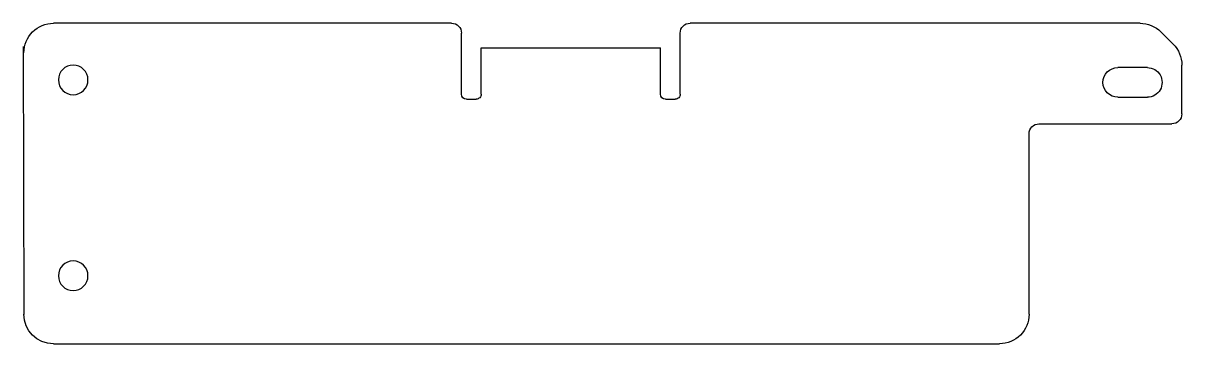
# Model space of a CAD drawing. Header units: millimetres. Extents: x -80 to 38, y -3 to 30.
import ezdxf

# ---------------------------------------------------------------- set-up
doc = ezdxf.new("R2010")
doc.units = ezdxf.units.MM
doc.header["$MEASUREMENT"] = 0
doc.layers.add('Layer 1', color=7, linetype='Continuous')

msp = doc.modelspace()

# ---------------------------------------------------------------- linework, layer by layer
at = {"layer": 'Layer 1', "lineweight": 25}
for points, knots in [([(-79.6839, 26.955), (-79.6839, 27.7506), (-79.3678, 28.5137), (-78.8052, 29.0763), (-78.8052, 29.0763), (-78.2426, 29.6389), (-77.4795, 29.955), (-76.6839, 29.955)], [0, 0, 0, 0, 0.33333333, 0.33333333, 0.33333333, 0.33333333, 1, 1, 1, 1]), ([(-36.2839, 29.955), (-36.0187, 29.955), (-35.7643, 29.8496), (-35.5768, 29.6621), (-35.5768, 29.6621), (-35.3893, 29.4746), (-35.2839, 29.2202), (-35.2839, 28.955)], [0, 0, 0, 0, 0.33333333, 0.33333333, 0.33333333, 0.33333333, 1, 1, 1, 1]), ([(-13.0839, 28.955), (-13.0839, 29.2202), (-12.9785, 29.4746), (-12.791, 29.6621), (-12.791, 29.6621), (-12.6035, 29.8496), (-12.3491, 29.955), (-12.0839, 29.955)], [0, 0, 0, 0, 0.33333333, 0.33333333, 0.33333333, 0.33333333, 1, 1, 1, 1]), ([(-76.1839, 24.205), (-76.1839, 25.0334), (-75.5123, 25.705), (-74.6839, 25.705), (-74.6839, 25.705), (-73.8555, 25.705), (-73.1839, 25.0334), (-73.1839, 24.205), (-73.1839, 24.205), (-73.1839, 23.3766), (-73.8555, 22.705), (-74.6839, 22.705), (-74.6839, 22.705), (-75.5123, 22.705), (-76.1839, 23.3766), (-76.1839, 24.205)], [0, 0, 0, 0, 0.2, 0.2, 0.2, 0.2, 0.4, 0.4, 0.4, 0.4, 0.6, 0.6, 0.6, 0.6, 1, 1, 1, 1]), ([(31.3161, 22.455), (30.4877, 22.455), (29.8161, 23.1266), (29.8161, 23.955), (29.8161, 23.955), (29.8161, 24.7834), (30.4877, 25.455), (31.3161, 25.455)], [0, 0, 0, 0, 0.33333333, 0.33333333, 0.33333333, 0.33333333, 1, 1, 1, 1]), ([(34.3161, 25.455), (34.852, 25.455), (35.3472, 25.1691), (35.6151, 24.705), (35.6151, 24.705), (35.8831, 24.2409), (35.8831, 23.6691), (35.6151, 23.205), (35.6151, 23.205), (35.3472, 22.7409), (34.852, 22.455), (34.3161, 22.455)], [0, 0, 0, 0, 0.25, 0.25, 0.25, 0.25, 0.5, 0.5, 0.5, 0.5, 1, 1, 1, 1]), ([(-33.2839, 22.7551), (-33.2839, 22.6225), (-33.3366, 22.4953), (-33.4303, 22.4016), (-33.4303, 22.4016), (-33.5241, 22.3078), (-33.6513, 22.2551), (-33.7839, 22.2551)], [0, 0, 0, 0, 0.33333333, 0.33333333, 0.33333333, 0.33333333, 1, 1, 1, 1]), ([(-13.0839, 22.7551), (-13.0839, 22.6225), (-13.1366, 22.4953), (-13.2303, 22.4016), (-13.2303, 22.4016), (-13.3241, 22.3078), (-13.4513, 22.2551), (-13.5839, 22.2551)], [0, 0, 0, 0, 0.33333333, 0.33333333, 0.33333333, 0.33333333, 1, 1, 1, 1]), ([(37.8161, 20.755), (37.8161, 20.4898), (37.7107, 20.2354), (37.5232, 20.0479), (37.5232, 20.0479), (37.3357, 19.8604), (37.0813, 19.755), (36.8161, 19.755)], [0, 0, 0, 0, 0.33333333, 0.33333333, 0.33333333, 0.33333333, 1, 1, 1, 1]), ([(22.3161, 18.755), (22.3161, 19.0202), (22.4215, 19.2746), (22.609, 19.4621), (22.609, 19.4621), (22.7965, 19.6496), (23.0509, 19.755), (23.3161, 19.755)], [0, 0, 0, 0, 0.33333333, 0.33333333, 0.33333333, 0.33333333, 1, 1, 1, 1]), ([(-76.1839, 4.3554), (-76.1839, 5.1839), (-75.5123, 5.8554), (-74.6839, 5.8554), (-74.6839, 5.8554), (-73.8555, 5.8554), (-73.1839, 5.1839), (-73.1839, 4.3554), (-73.1839, 4.3554), (-73.1839, 3.527), (-73.8555, 2.8554), (-74.6839, 2.8554), (-74.6839, 2.8554), (-75.5123, 2.8554), (-76.1839, 3.527), (-76.1839, 4.3554)], [0, 0, 0, 0, 0.2, 0.2, 0.2, 0.2, 0.4, 0.4, 0.4, 0.4, 0.6, 0.6, 0.6, 0.6, 1, 1, 1, 1]), ([(22.3161, 0.455), (22.3161, -0.3406), (22, -1.1037), (21.4374, -1.6663), (21.4374, -1.6663), (20.8748, -2.2289), (20.1117, -2.545), (19.3161, -2.545)], [0, 0, 0, 0, 0.33333333, 0.33333333, 0.33333333, 0.33333333, 1, 1, 1, 1])]:
    msp.add_open_spline(points, degree=3, knots=knots, dxfattribs=at)
for points in [[(-36.2839, 29.955), (-36.2839, 29.955), (-76.6839, 29.955), (-76.6839, 29.955)], [(33.5735, 29.955), (33.5735, 29.955), (-12.0839, 29.955), (-12.0839, 29.955)], [(33.5735, 29.955), (34.3691, 29.955), (35.1322, 29.6389), (35.6948, 29.0763)], [(-35.2839, 22.7551), (-35.2839, 22.7551), (-35.2839, 28.955), (-35.2839, 28.955)], [(-13.0839, 22.7551), (-13.0839, 22.7551), (-13.0839, 28.955), (-13.0839, 28.955)], [(35.6948, 29.0763), (35.6948, 29.0763), (36.9374, 27.8337), (36.9374, 27.8337)], [(-33.2839, 27.455), (-33.2839, 27.455), (-15.0839, 27.455), (-15.0839, 27.455)], [(-33.2839, 22.7551), (-33.2839, 22.7551), (-33.2839, 27.455), (-33.2839, 27.455)], [(-15.0839, 22.7551), (-15.0839, 22.7551), (-15.0839, 27.455), (-15.0839, 27.455)], [(36.9374, 27.8337), (37.5, 27.2711), (37.8161, 26.508), (37.8161, 25.7124)], [(34.3161, 25.455), (34.3161, 25.455), (31.3161, 25.455), (31.3161, 25.455)], [(37.8161, 20.755), (37.8161, 20.755), (37.8161, 25.7124), (37.8161, 25.7124)], [(-34.7839, 22.2551), (-35.06, 22.2551), (-35.2839, 22.479), (-35.2839, 22.7551)], [(-14.5839, 22.2551), (-14.86, 22.2551), (-15.0839, 22.479), (-15.0839, 22.7551)], [(31.3161, 22.455), (31.3161, 22.455), (34.3161, 22.455), (34.3161, 22.455)], [(-34.7839, 22.2551), (-34.7839, 22.2551), (-33.7839, 22.2551), (-33.7839, 22.2551)], [(-14.5839, 22.2551), (-14.5839, 22.2551), (-13.5839, 22.2551), (-13.5839, 22.2551)], [(23.3161, 19.755), (23.3161, 19.755), (36.8161, 19.755), (36.8161, 19.755)], [(22.3161, 0.455), (22.3161, 0.455), (22.3161, 18.755), (22.3161, 18.755)], [(-76.6839, -2.545), (-78.3407, -2.545), (-79.6839, -1.2019), (-79.6839, 0.455)]]:
    msp.add_open_spline(points, degree=3, dxfattribs=at)
at = {"layer": 'Layer 1', "color": 250, "lineweight": 25}
for points in [[(-79.7589, 27.5879), (-79.7589, 27.5879), (-79.6837, 0.4174), (-79.6837, 0.4174)], [(-76.6839, -2.545), (-76.6839, -2.545), (19.3161, -2.545), (19.3161, -2.545)]]:
    msp.add_open_spline(points, degree=3, dxfattribs=at)

doc.saveas('drawing.dxf')
